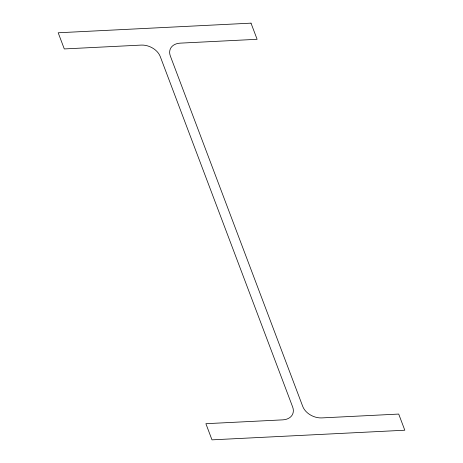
<?xml version="1.0" encoding="UTF-8"?>
<svg xmlns="http://www.w3.org/2000/svg" width="463" height="463" viewBox="0 0 463 463"><rect width="100%" height="100%" fill="white"/><g stroke="black" fill="none" stroke-linecap="round" stroke-linejoin="round"><path stroke-width="0.69" d="M251.01 23.15L58.188 32.78L64.293 48.933L141.215 45.09A15.806 11.309 24.1 0 1 160.239 56.527L292.651 406.983A15.806 11.309 24.1 0 1 282.812 419.854L205.89 423.697L211.99 439.85L404.812 430.22L398.707 414.067L321.785 417.91A15.806 11.309 24.1 0 1 302.761 406.473L170.349 56.017A15.806 11.309 24.1 0 1 180.188 43.146L257.11 39.303L251.01 23.15"/></g></svg>
